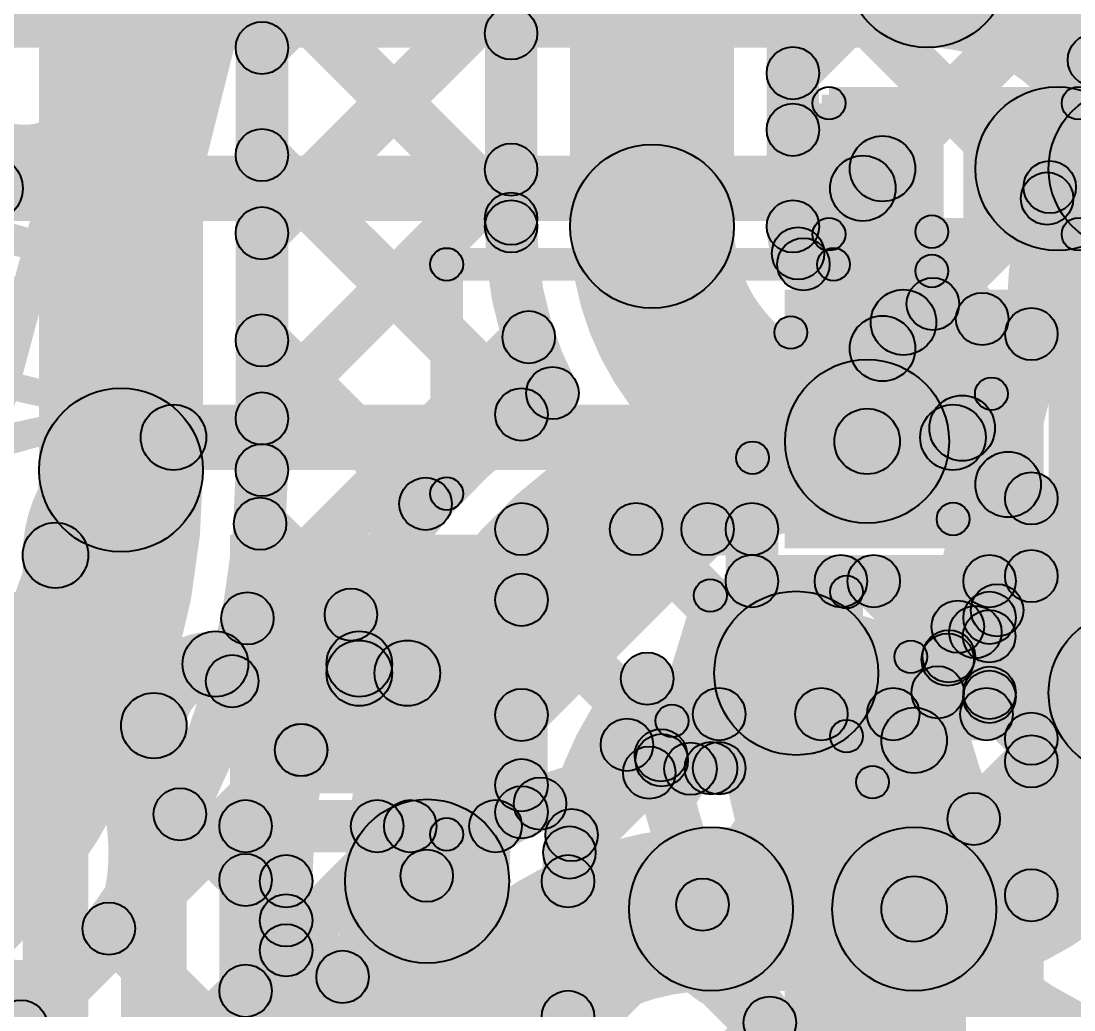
# Model space of a CAD drawing. Header units: millimetres. Extents: x -2.17 to 2.17, y -2.17 to 2.17.
# Drawn here: x 0.7948 to 0.9554, y -0.327 to -0.1761 of the extents above; entities that cross this region are included whole.
import ezdxf

# ---------------------------------------------------------------- set-up
doc = ezdxf.new("R2010")
doc.units = ezdxf.units.MM
doc.header["$MEASUREMENT"] = 0
for name, color, linetype in [('BottomLayer', 5, 'Continuous'), ('BottomOverlay', 54, 'Continuous'), ('BottomPaste', 16, 'Continuous'), ('BottomSolder', 6, 'Continuous'), ('Mechanical2', 216, 'Continuous'), ('TopLayer', 1, 'Continuous'), ('TopOverlay', 2, 'Continuous'), ('TopPaste', 8, 'Continuous'), ('TopSolder', 216, 'Continuous')]:
    doc.layers.add(name, color=color, linetype=linetype)

# ---------------------------------------------------------------- blocks, each defined once
blk = doc.blocks.new('R___0201_B_72')
at = {"layer": 'BottomLayer'}
for points in [[(-0.01614, 0.00728), (-0.00551, 0.00728), (-0.00551, -0.00728), (-0.01614, -0.00728)], [(0.00551, 0.00728), (0.01614, 0.00728), (0.01614, -0.00728), (0.00551, -0.00728)]]:
    blk.add_hatch(color=5, dxfattribs=at).paths.add_polyline_path(points)
at = {"layer": 'BottomOverlay'}
h = blk.add_hatch(color=54, dxfattribs=at)
edge = h.paths.add_edge_path()
edge.add_arc((-0.019, 0.01), 0.0025, 0, 360)
h = blk.add_hatch(color=54, dxfattribs=at)
edge = h.paths.add_edge_path()
edge.add_arc((-0.019, 0.01), 0.0025, 0, 360)
for points in [[(-0.019, 0.0075), (-0.019, 0.0125), (0.019, 0.0125), (0.019, 0.0075)], [(-0.0165, -0.01), (-0.0215, -0.01), (-0.0215, 0.01), (-0.0165, 0.01)], [(0.0215, -0.01), (0.0165, -0.01), (0.0165, 0.01), (0.0215, 0.01)], [(-0.019, -0.0125), (-0.019, -0.0075), (0.019, -0.0075), (0.019, -0.0125)]]:
    blk.add_hatch(color=54, dxfattribs=at).paths.add_polyline_path(points)
h = blk.add_hatch(color=54, dxfattribs=at)
edge = h.paths.add_edge_path()
edge.add_arc((0.019, 0.01), 0.0025, 0, 360)
h = blk.add_hatch(color=54, dxfattribs=at)
edge = h.paths.add_edge_path()
edge.add_arc((0.019, 0.01), 0.0025, 0, 360)
h = blk.add_hatch(color=54, dxfattribs=at)
edge = h.paths.add_edge_path()
edge.add_arc((-0.019, -0.01), 0.0025, 0, 360)
h = blk.add_hatch(color=54, dxfattribs=at)
edge = h.paths.add_edge_path()
edge.add_arc((-0.019, -0.01), 0.0025, 0, 360)
h = blk.add_hatch(color=54, dxfattribs=at)
edge = h.paths.add_edge_path()
edge.add_arc((0.019, -0.01), 0.0025, 0, 360)
h = blk.add_hatch(color=54, dxfattribs=at)
edge = h.paths.add_edge_path()
edge.add_arc((0.019, -0.01), 0.0025, 0, 360)
at = {"layer": 'BottomPaste'}
for points in [[(-0.01614, 0.00728), (-0.00551, 0.00728), (-0.00551, -0.00728), (-0.01614, -0.00728)], [(0.00551, 0.00728), (0.01614, 0.00728), (0.01614, -0.00728), (0.00551, -0.00728)]]:
    blk.add_hatch(color=16, dxfattribs=at).paths.add_polyline_path(points)
at = {"layer": 'BottomSolder'}
for points in [[(-0.02014, 0.01128), (-0.00151, 0.01128), (-0.00151, -0.01128), (-0.02014, -0.01128)], [(0.00151, 0.01128), (0.02014, 0.01128), (0.02014, -0.01128), (0.00151, -0.01128)]]:
    blk.add_hatch(color=6, dxfattribs=at).paths.add_polyline_path(points)
at = {"layer": 'BottomOverlay'}
for centre in [(-0.019, 0.01), (-0.019, 0.01), (0.019, 0.01), (0.019, 0.01), (-0.019, -0.01), (-0.019, -0.01), (0.019, -0.01), (0.019, -0.01)]:
    blk.add_circle(centre, 0.0025, dxfattribs=at)
blk = doc.blocks.new('SOT23_3_B_98')
at = {"layer": 'BottomLayer'}
for points in [[(-0.02166, 0.02657), (-0.05316, 0.02657), (-0.05316, 0.05807), (-0.02166, 0.05807)], [(0.05314, 0.02657), (0.02165, 0.02657), (0.02165, 0.05807), (0.05314, 0.05807)], [(0.01574, -0.05807), (-0.01575, -0.05807), (-0.01575, -0.02657), (0.01574, -0.02657)]]:
    blk.add_hatch(color=5, dxfattribs=at).paths.add_polyline_path(points)
at = {"layer": 'BottomOverlay'}
h = blk.add_hatch(color=54, dxfattribs=at)
edge = h.paths.add_edge_path()
edge.add_arc((-0.066, 0.045), 0.0025, 0, 360)
h = blk.add_hatch(color=54, dxfattribs=at)
edge = h.paths.add_edge_path()
edge.add_arc((-0.06, 0.045), 0.0025, 0, 360)
h = blk.add_hatch(color=54, dxfattribs=at)
edge = h.paths.add_edge_path()
edge.add_arc((-0.01101, 0.032), 0.0025, 0, 360)
for points in [[(0.01099, 0.0345), (0.01099, 0.0295), (-0.01101, 0.0295), (-0.01101, 0.0345)], [(-0.05851, -0.029), (-0.06351, -0.029), (-0.06351, 0.03), (-0.05851, 0.03)], [(0.06349, -0.029), (0.05849, -0.029), (0.05849, 0.03), (0.06349, 0.03)], [(-0.02601, -0.0265), (-0.02601, -0.0315), (-0.06101, -0.0315), (-0.06101, -0.0265)], [(0.06099, -0.0265), (0.06099, -0.0315), (0.02599, -0.0315), (0.02599, -0.0265)]]:
    blk.add_hatch(color=54, dxfattribs=at).paths.add_polyline_path(points)
h = blk.add_hatch(color=54, dxfattribs=at)
edge = h.paths.add_edge_path()
edge.add_arc((0.01099, 0.032), 0.0025, 0, 360)
h = blk.add_hatch(color=54, dxfattribs=at)
edge = h.paths.add_edge_path()
edge.add_arc((-0.06101, 0.03), 0.0025, 0, 360)
h = blk.add_hatch(color=54, dxfattribs=at)
edge = h.paths.add_edge_path()
edge.add_arc((0.06099, 0.03), 0.0025, 0, 360)
h = blk.add_hatch(color=54, dxfattribs=at)
edge = h.paths.add_edge_path()
edge.add_arc((-0.06101, -0.029), 0.0025, 0, 360)
h = blk.add_hatch(color=54, dxfattribs=at)
edge = h.paths.add_edge_path()
edge.add_arc((-0.06101, -0.029), 0.0025, 0, 360)
h = blk.add_hatch(color=54, dxfattribs=at)
edge = h.paths.add_edge_path()
edge.add_arc((-0.02601, -0.029), 0.0025, 0, 360)
h = blk.add_hatch(color=54, dxfattribs=at)
edge = h.paths.add_edge_path()
edge.add_arc((0.02599, -0.029), 0.0025, 0, 360)
h = blk.add_hatch(color=54, dxfattribs=at)
edge = h.paths.add_edge_path()
edge.add_arc((0.06099, -0.029), 0.0025, 0, 360)
h = blk.add_hatch(color=54, dxfattribs=at)
edge = h.paths.add_edge_path()
edge.add_arc((0.06099, -0.029), 0.0025, 0, 360)
at = {"layer": 'BottomPaste'}
for points in [[(-0.02166, 0.02657), (-0.05316, 0.02657), (-0.05316, 0.05807), (-0.02166, 0.05807)], [(0.05314, 0.02657), (0.02165, 0.02657), (0.02165, 0.05807), (0.05314, 0.05807)], [(0.01574, -0.05807), (-0.01575, -0.05807), (-0.01575, -0.02657), (0.01574, -0.02657)]]:
    blk.add_hatch(color=16, dxfattribs=at).paths.add_polyline_path(points)
at = {"layer": 'BottomSolder'}
for points in [[(-0.01766, 0.02257), (-0.05716, 0.02257), (-0.05716, 0.06207), (-0.01766, 0.06207)], [(0.05714, 0.02257), (0.01765, 0.02257), (0.01765, 0.06207), (0.05714, 0.06207)], [(0.01974, -0.06207), (-0.01975, -0.06207), (-0.01975, -0.02257), (0.01974, -0.02257)]]:
    blk.add_hatch(color=6, dxfattribs=at).paths.add_polyline_path(points)
at = {"layer": 'BottomOverlay', "const_width": 0.005}
blk.add_lwpolyline([(-0.06, 0.045, 1), (-0.066, 0.045, 1)], format="xyb", close=True, dxfattribs=at)
at = {"layer": 'BottomOverlay'}
for centre in [(-0.066, 0.045), (-0.06, 0.045), (-0.01101, 0.032), (0.01099, 0.032), (-0.06101, 0.03), (0.06099, 0.03), (-0.06101, -0.029), (-0.06101, -0.029), (-0.02601, -0.029), (0.02599, -0.029), (0.06099, -0.029), (0.06099, -0.029)]:
    blk.add_circle(centre, 0.0025, dxfattribs=at)
blk = doc.blocks.new('WS2812B_M____253')
at = {"layer": 'TopOverlay'}
blk.add_hatch(color=2, dxfattribs=at).paths.add_polyline_path([(-0.07, -0.0725), (-0.07, -0.0675), (0.07, -0.0675), (0.07, -0.0725)])
blk = doc.blocks.new('C__0402_401')
at = {"layer": 'TopLayer'}
for points in [[(-0.0275, -0.0125), (-0.0275, 0.0125), (-0.0095, 0.0125), (-0.0095, -0.0125)], [(0.0095, -0.0125), (0.0095, 0.0125), (0.0275, 0.0125), (0.0275, -0.0125)]]:
    blk.add_hatch(color=1, dxfattribs=at).paths.add_polyline_path(points)
at = {"layer": 'TopOverlay'}
h = blk.add_hatch(color=2, dxfattribs=at)
edge = h.paths.add_edge_path()
edge.add_arc((-0.031, 0.016), 0.0025, 0, 360)
h = blk.add_hatch(color=2, dxfattribs=at)
edge = h.paths.add_edge_path()
edge.add_arc((-0.031, 0.016), 0.0025, 0, 360)
for points in [[(-0.011, 0.0185), (-0.011, 0.0135), (-0.031, 0.0135), (-0.031, 0.0185)], [(0.031, 0.0185), (0.031, 0.0135), (0.011, 0.0135), (0.011, 0.0185)], [(-0.0285, -0.016), (-0.0335, -0.016), (-0.0335, 0.016), (-0.0285, 0.016)], [(0.0335, -0.016), (0.0285, -0.016), (0.0285, 0.016), (0.0335, 0.016)], [(-0.011, -0.0135), (-0.011, -0.0185), (-0.031, -0.0185), (-0.031, -0.0135)], [(0.031, -0.0135), (0.031, -0.0185), (0.011, -0.0185), (0.011, -0.0135)]]:
    blk.add_hatch(color=2, dxfattribs=at).paths.add_polyline_path(points)
h = blk.add_hatch(color=2, dxfattribs=at)
edge = h.paths.add_edge_path()
edge.add_arc((-0.011, 0.016), 0.0025, 0, 360)
h = blk.add_hatch(color=2, dxfattribs=at)
edge = h.paths.add_edge_path()
edge.add_arc((0.011, 0.016), 0.0025, 0, 360)
h = blk.add_hatch(color=2, dxfattribs=at)
edge = h.paths.add_edge_path()
edge.add_arc((0.031, 0.016), 0.0025, 0, 360)
h = blk.add_hatch(color=2, dxfattribs=at)
edge = h.paths.add_edge_path()
edge.add_arc((0.031, 0.016), 0.0025, 0, 360)
h = blk.add_hatch(color=2, dxfattribs=at)
edge = h.paths.add_edge_path()
edge.add_arc((-0.031, -0.016), 0.0025, 0, 360)
h = blk.add_hatch(color=2, dxfattribs=at)
edge = h.paths.add_edge_path()
edge.add_arc((-0.031, -0.016), 0.0025, 0, 360)
h = blk.add_hatch(color=2, dxfattribs=at)
edge = h.paths.add_edge_path()
edge.add_arc((-0.011, -0.016), 0.0025, 0, 360)
h = blk.add_hatch(color=2, dxfattribs=at)
edge = h.paths.add_edge_path()
edge.add_arc((0.011, -0.016), 0.0025, 0, 360)
h = blk.add_hatch(color=2, dxfattribs=at)
edge = h.paths.add_edge_path()
edge.add_arc((0.031, -0.016), 0.0025, 0, 360)
h = blk.add_hatch(color=2, dxfattribs=at)
edge = h.paths.add_edge_path()
edge.add_arc((0.031, -0.016), 0.0025, 0, 360)
at = {"layer": 'TopPaste'}
for points in [[(-0.0275, -0.0125), (-0.0275, 0.0125), (-0.0095, 0.0125), (-0.0095, -0.0125)], [(0.0095, -0.0125), (0.0095, 0.0125), (0.0275, 0.0125), (0.0275, -0.0125)]]:
    blk.add_hatch(color=8, dxfattribs=at).paths.add_polyline_path(points)
at = {"layer": 'TopSolder'}
for points in [[(-0.02986, -0.01486), (-0.02986, 0.01486), (-0.00714, 0.01486), (-0.00714, -0.01486)], [(0.00714, -0.01486), (0.00714, 0.01486), (0.02986, 0.01486), (0.02986, -0.01486)]]:
    blk.add_hatch(color=216, dxfattribs=at).paths.add_polyline_path(points)
at = {"layer": 'TopOverlay'}
for centre in [(-0.031, 0.016), (-0.031, 0.016), (-0.011, 0.016), (0.011, 0.016), (0.031, 0.016), (0.031, 0.016), (-0.031, -0.016), (-0.031, -0.016), (-0.011, -0.016), (0.011, -0.016), (0.031, -0.016), (0.031, -0.016)]:
    blk.add_circle(centre, 0.0025, dxfattribs=at)

msp = doc.modelspace()

# ---------------------------------------------------------------- hatches: boundary and pattern name
at = {"layer": 'BottomLayer'}
for points in [[(0.77543, -0.18011), (0.77543, -0.15511), (0.933, -0.15511), (0.933, -0.18011)], [(0.95283, -0.21111), (0.95283, -0.18611), (0.964, -0.18611), (0.964, -0.21111)], [(0.79, -0.20661), (0.79, -0.19661), (0.92317, -0.19661), (0.92317, -0.20661)], [(0.93117, -0.22605), (0.92117, -0.22605), (0.92117, -0.19861), (0.93117, -0.19861)], [(0.9765, -0.27861), (0.9515, -0.27861), (0.9515, -0.19861), (0.9765, -0.19861)], [(0.818, -0.24461), (0.818, -0.23461), (0.93691, -0.23461), (0.93691, -0.24461)], [(0.8711, -0.25761), (0.8711, -0.24961), (0.90625, -0.24961), (0.90625, -0.25761)], [(0.87393, -0.28482), (0.86827, -0.27916), (0.89665, -0.25078), (0.90231, -0.25644)], [(0.88576, -0.25644), (0.89141, -0.25078), (0.91967, -0.27903), (0.91401, -0.28469)], [(0.8751, -0.29683), (0.8671, -0.29683), (0.8671, -0.25361), (0.8751, -0.25361)], [(0.91025, -0.26156), (0.90225, -0.26156), (0.90225, -0.25361), (0.91025, -0.25361)], [(0.805, -0.45561), (0.795, -0.45561), (0.795, -0.25761), (0.805, -0.25761)], [(0.90625, -0.26556), (0.90625, -0.25756), (0.9425, -0.25756), (0.9425, -0.26556)], [(0.89341, -0.29362), (0.88775, -0.28796), (0.91699, -0.25873), (0.92265, -0.26438)], [(0.92199, -0.26438), (0.92764, -0.25873), (0.94531, -0.2764), (0.93966, -0.28205)], [(0.86827, -0.26724), (0.87393, -0.26158), (0.89971, -0.28736), (0.89405, -0.29301)], [(0.9465, -0.27861), (0.9385, -0.27861), (0.9385, -0.26156), (0.9465, -0.26156)], [(0.93062, -0.28469), (0.92497, -0.27903), (0.93967, -0.26433), (0.94533, -0.26999)], [(0.8244, -0.27921), (0.8244, -0.26921), (0.84635, -0.26921), (0.84635, -0.27921)], [(0.84635, -0.2806), (0.84635, -0.2706), (0.85368, -0.2706), (0.85368, -0.2806)], [(0.90125, -0.28586), (0.90125, -0.27786), (0.94203, -0.27786), (0.94203, -0.28586)], [(0.90525, -0.29011), (0.89725, -0.29011), (0.89725, -0.28186), (0.90525, -0.28186)], [(0.82, -0.38661), (0.81, -0.38661), (0.81, -0.28361), (0.82, -0.28361)], [(0.936, -0.31161), (0.926, -0.31161), (0.926, -0.28586), (0.936, -0.28586)], [(0.86827, -0.29552), (0.87393, -0.28987), (0.87676, -0.29269), (0.8711, -0.29835)], [(0.829, -0.30296), (0.829, -0.29496), (0.86713, -0.29496), (0.86713, -0.30296)], [(0.83183, -0.32692), (0.82617, -0.32126), (0.8513, -0.29613), (0.85696, -0.30179)], [(0.84625, -0.30179), (0.85191, -0.29613), (0.85947, -0.30369), (0.85381, -0.30935)], [(0.833, -0.38561), (0.825, -0.38561), (0.825, -0.29896), (0.833, -0.29896)], [(0.9, -0.32411), (0.9, -0.29911), (0.931, -0.29911), (0.931, -0.32411)], [(0.82617, -0.30999), (0.83183, -0.30433), (0.84663, -0.31914), (0.84097, -0.32479)]]:
    msp.add_hatch(color=5, dxfattribs=at).paths.add_polyline_path(points)
h = msp.add_hatch(color=5, dxfattribs=at)
edge = h.paths.add_edge_path()
edge.add_arc((0.933, -0.16761), 0.0125, 0, 360)
h = msp.add_hatch(color=5, dxfattribs=at)
edge = h.paths.add_edge_path()
edge.add_arc((0.933, -0.16761), 0.0125, 0, 360)
h = msp.add_hatch(color=5, dxfattribs=at)
edge = h.paths.add_edge_path()
edge.add_arc((0.95283, -0.19861), 0.0125, 0, 360)
h = msp.add_hatch(color=5, dxfattribs=at)
edge = h.paths.add_edge_path()
edge.add_arc((0.964, -0.19861), 0.0125, 0, 360)
h = msp.add_hatch(color=5, dxfattribs=at)
edge = h.paths.add_edge_path()
edge.add_arc((0.964, -0.19861), 0.0125, 0, 360)
h = msp.add_hatch(color=5, dxfattribs=at)
edge = h.paths.add_edge_path()
edge.add_arc((0.964, -0.19861), 0.0125, 0, 360)
h = msp.add_hatch(color=5, dxfattribs=at)
edge = h.paths.add_edge_path()
edge.add_arc((0.92617, -0.19861), 0.005, 0, 360)
h = msp.add_hatch(color=5, dxfattribs=at)
edge = h.paths.add_edge_path()
edge.add_arc((0.92617, -0.19861), 0.005, 0, 360)
h = msp.add_hatch(color=5, dxfattribs=at)
edge = h.paths.add_edge_path()
edge.add_arc((0.79, -0.20161), 0.005, 0, 360)
h = msp.add_hatch(color=5, dxfattribs=at)
edge = h.paths.add_edge_path()
edge.add_arc((0.79, -0.20161), 0.005, 0, 360)
h = msp.add_hatch(color=5, dxfattribs=at)
edge = h.paths.add_edge_path()
edge.add_arc((0.92317, -0.20161), 0.005, 0, 360)
h = msp.add_hatch(color=5, dxfattribs=at)
edge = h.paths.add_edge_path()
edge.add_arc((0.92317, -0.20161), 0.005, 0, 360)
h = msp.add_hatch(color=5, dxfattribs=at)
edge = h.paths.add_edge_path()
edge.add_arc((0.92617, -0.22605), 0.005, 0, 360)
h = msp.add_hatch(color=5, dxfattribs=at)
edge = h.paths.add_edge_path()
edge.add_arc((0.92617, -0.22605), 0.005, 0, 360)
h = msp.add_hatch(color=5, dxfattribs=at)
edge = h.paths.add_edge_path()
edge.add_arc((0.93832, -0.2382), 0.005, 0, 360)
h = msp.add_hatch(color=5, dxfattribs=at)
edge = h.paths.add_edge_path()
edge.add_arc((0.93832, -0.2382), 0.005, 0, 360)
h = msp.add_hatch(color=5, dxfattribs=at)
edge = h.paths.add_edge_path()
edge.add_arc((0.818, -0.23961), 0.005, 0, 360)
h = msp.add_hatch(color=5, dxfattribs=at)
edge = h.paths.add_edge_path()
edge.add_arc((0.818, -0.23961), 0.005, 0, 360)
h = msp.add_hatch(color=5, dxfattribs=at)
edge = h.paths.add_edge_path()
edge.add_arc((0.93691, -0.23961), 0.005, 0, 360)
h = msp.add_hatch(color=5, dxfattribs=at)
edge = h.paths.add_edge_path()
edge.add_arc((0.93691, -0.23961), 0.005, 0, 360)
h = msp.add_hatch(color=5, dxfattribs=at)
edge = h.paths.add_edge_path()
edge.add_arc((0.8711, -0.25361), 0.004, 0, 360)
h = msp.add_hatch(color=5, dxfattribs=at)
edge = h.paths.add_edge_path()
edge.add_arc((0.8711, -0.25361), 0.004, 0, 360)
h = msp.add_hatch(color=5, dxfattribs=at)
edge = h.paths.add_edge_path()
edge.add_arc((0.88859, -0.25361), 0.004, 0, 360)
h = msp.add_hatch(color=5, dxfattribs=at)
edge = h.paths.add_edge_path()
edge.add_arc((0.89948, -0.25361), 0.004, 0, 360)
h = msp.add_hatch(color=5, dxfattribs=at)
edge = h.paths.add_edge_path()
edge.add_arc((0.90625, -0.25361), 0.004, 0, 360)
h = msp.add_hatch(color=5, dxfattribs=at)
edge = h.paths.add_edge_path()
edge.add_arc((0.90625, -0.25361), 0.004, 0, 360)
h = msp.add_hatch(color=5, dxfattribs=at)
edge = h.paths.add_edge_path()
edge.add_arc((0.8, -0.25761), 0.005, 0, 360)
h = msp.add_hatch(color=5, dxfattribs=at)
edge = h.paths.add_edge_path()
edge.add_arc((0.8, -0.25761), 0.005, 0, 360)
h = msp.add_hatch(color=5, dxfattribs=at)
edge = h.paths.add_edge_path()
edge.add_arc((0.90625, -0.26156), 0.004, 0, 360)
h = msp.add_hatch(color=5, dxfattribs=at)
edge = h.paths.add_edge_path()
edge.add_arc((0.90625, -0.26156), 0.004, 0, 360)
h = msp.add_hatch(color=5, dxfattribs=at)
edge = h.paths.add_edge_path()
edge.add_arc((0.91982, -0.26156), 0.004, 0, 360)
h = msp.add_hatch(color=5, dxfattribs=at)
edge = h.paths.add_edge_path()
edge.add_arc((0.92482, -0.26156), 0.004, 0, 360)
h = msp.add_hatch(color=5, dxfattribs=at)
edge = h.paths.add_edge_path()
edge.add_arc((0.9425, -0.26156), 0.004, 0, 360)
h = msp.add_hatch(color=5, dxfattribs=at)
edge = h.paths.add_edge_path()
edge.add_arc((0.9425, -0.26156), 0.004, 0, 360)
h = msp.add_hatch(color=5, dxfattribs=at)
edge = h.paths.add_edge_path()
edge.add_arc((0.8711, -0.26441), 0.004, 0, 360)
h = msp.add_hatch(color=5, dxfattribs=at)
edge = h.paths.add_edge_path()
edge.add_arc((0.9425, -0.26716), 0.004, 0, 360)
h = msp.add_hatch(color=5, dxfattribs=at)
edge = h.paths.add_edge_path()
edge.add_arc((0.964, -0.27861), 0.0125, 0, 360)
h = msp.add_hatch(color=5, dxfattribs=at)
edge = h.paths.add_edge_path()
edge.add_arc((0.964, -0.27861), 0.0125, 0, 360)
h = msp.add_hatch(color=5, dxfattribs=at)
edge = h.paths.add_edge_path()
edge.add_arc((0.8244, -0.27421), 0.005, 0, 360)
h = msp.add_hatch(color=5, dxfattribs=at)
edge = h.paths.add_edge_path()
edge.add_arc((0.8244, -0.27421), 0.005, 0, 360)
h = msp.add_hatch(color=5, dxfattribs=at)
edge = h.paths.add_edge_path()
edge.add_arc((0.84635, -0.27421), 0.005, 0, 360)
h = msp.add_hatch(color=5, dxfattribs=at)
edge = h.paths.add_edge_path()
edge.add_arc((0.84635, -0.2756), 0.005, 0, 360)
h = msp.add_hatch(color=5, dxfattribs=at)
edge = h.paths.add_edge_path()
edge.add_arc((0.85368, -0.2756), 0.005, 0, 360)
h = msp.add_hatch(color=5, dxfattribs=at)
edge = h.paths.add_edge_path()
edge.add_arc((0.9425, -0.27861), 0.004, 0, 360)
h = msp.add_hatch(color=5, dxfattribs=at)
edge = h.paths.add_edge_path()
edge.add_arc((0.9425, -0.27861), 0.004, 0, 360)
h = msp.add_hatch(color=5, dxfattribs=at)
edge = h.paths.add_edge_path()
edge.add_arc((0.94248, -0.27922), 0.004, 0, 360)
h = msp.add_hatch(color=5, dxfattribs=at)
edge = h.paths.add_edge_path()
edge.add_arc((0.90125, -0.28186), 0.004, 0, 360)
h = msp.add_hatch(color=5, dxfattribs=at)
edge = h.paths.add_edge_path()
edge.add_arc((0.90125, -0.28186), 0.004, 0, 360)
h = msp.add_hatch(color=5, dxfattribs=at)
edge = h.paths.add_edge_path()
edge.add_arc((0.91684, -0.28186), 0.004, 0, 360)
h = msp.add_hatch(color=5, dxfattribs=at)
edge = h.paths.add_edge_path()
edge.add_arc((0.9278, -0.28186), 0.004, 0, 360)
h = msp.add_hatch(color=5, dxfattribs=at)
edge = h.paths.add_edge_path()
edge.add_arc((0.94203, -0.28186), 0.004, 0, 360)
h = msp.add_hatch(color=5, dxfattribs=at)
edge = h.paths.add_edge_path()
edge.add_arc((0.94203, -0.28186), 0.004, 0, 360)
h = msp.add_hatch(color=5, dxfattribs=at)
edge = h.paths.add_edge_path()
edge.add_arc((0.815, -0.28361), 0.005, 0, 360)
h = msp.add_hatch(color=5, dxfattribs=at)
edge = h.paths.add_edge_path()
edge.add_arc((0.815, -0.28361), 0.005, 0, 360)
h = msp.add_hatch(color=5, dxfattribs=at)
edge = h.paths.add_edge_path()
edge.add_arc((0.8711, -0.28199), 0.004, 0, 360)
h = msp.add_hatch(color=5, dxfattribs=at)
edge = h.paths.add_edge_path()
edge.add_arc((0.931, -0.28586), 0.005, 0, 360)
h = msp.add_hatch(color=5, dxfattribs=at)
edge = h.paths.add_edge_path()
edge.add_arc((0.89058, -0.29079), 0.004, 0, 360)
h = msp.add_hatch(color=5, dxfattribs=at)
edge = h.paths.add_edge_path()
edge.add_arc((0.89688, -0.29019), 0.004, 0, 360)
h = msp.add_hatch(color=5, dxfattribs=at)
edge = h.paths.add_edge_path()
edge.add_arc((0.9, -0.29011), 0.004, 0, 360)
h = msp.add_hatch(color=5, dxfattribs=at)
edge = h.paths.add_edge_path()
edge.add_arc((0.90125, -0.29011), 0.004, 0, 360)
h = msp.add_hatch(color=5, dxfattribs=at)
edge = h.paths.add_edge_path()
edge.add_arc((0.8711, -0.2927), 0.004, 0, 360)
h = msp.add_hatch(color=5, dxfattribs=at)
edge = h.paths.add_edge_path()
edge.add_arc((0.87393, -0.29552), 0.004, 0, 360)
h = msp.add_hatch(color=5, dxfattribs=at)
edge = h.paths.add_edge_path()
edge.add_arc((0.8711, -0.29683), 0.004, 0, 360)
h = msp.add_hatch(color=5, dxfattribs=at)
edge = h.paths.add_edge_path()
edge.add_arc((0.8711, -0.29683), 0.004, 0, 360)
h = msp.add_hatch(color=5, dxfattribs=at)
edge = h.paths.add_edge_path()
edge.add_arc((0.8711, -0.29683), 0.004, 0, 360)
h = msp.add_hatch(color=5, dxfattribs=at)
edge = h.paths.add_edge_path()
edge.add_arc((0.829, -0.29896), 0.004, 0, 360)
h = msp.add_hatch(color=5, dxfattribs=at)
edge = h.paths.add_edge_path()
edge.add_arc((0.829, -0.29896), 0.004, 0, 360)
h = msp.add_hatch(color=5, dxfattribs=at)
edge = h.paths.add_edge_path()
edge.add_arc((0.84908, -0.29896), 0.004, 0, 360)
h = msp.add_hatch(color=5, dxfattribs=at)
edge = h.paths.add_edge_path()
edge.add_arc((0.85413, -0.29896), 0.004, 0, 360)
h = msp.add_hatch(color=5, dxfattribs=at)
edge = h.paths.add_edge_path()
edge.add_arc((0.86713, -0.29896), 0.004, 0, 360)
h = msp.add_hatch(color=5, dxfattribs=at)
edge = h.paths.add_edge_path()
edge.add_arc((0.86713, -0.29896), 0.004, 0, 360)
h = msp.add_hatch(color=5, dxfattribs=at)
edge = h.paths.add_edge_path()
edge.add_arc((0.86713, -0.29896), 0.004, 0, 360)
h = msp.add_hatch(color=5, dxfattribs=at)
edge = h.paths.add_edge_path()
edge.add_arc((0.9, -0.31161), 0.0125, 0, 360)
h = msp.add_hatch(color=5, dxfattribs=at)
edge = h.paths.add_edge_path()
edge.add_arc((0.9, -0.31161), 0.0125, 0, 360)
h = msp.add_hatch(color=5, dxfattribs=at)
edge = h.paths.add_edge_path()
edge.add_arc((0.931, -0.31161), 0.0125, 0, 360)
h = msp.add_hatch(color=5, dxfattribs=at)
edge = h.paths.add_edge_path()
edge.add_arc((0.931, -0.31161), 0.0125, 0, 360)
h = msp.add_hatch(color=5, dxfattribs=at)
edge = h.paths.add_edge_path()
edge.add_arc((0.829, -0.30716), 0.004, 0, 360)
h = msp.add_hatch(color=5, dxfattribs=at)
edge = h.paths.add_edge_path()
edge.add_arc((0.85664, -0.30652), 0.004, 0, 360)
h = msp.add_hatch(color=5, dxfattribs=at)
edge = h.paths.add_edge_path()
edge.add_arc((0.931, -0.31161), 0.005, 0, 360)
h = msp.add_hatch(color=5, dxfattribs=at)
edge = h.paths.add_edge_path()
edge.add_arc((0.8438, -0.32196), 0.004, 0, 360)
h = msp.add_hatch(color=5, dxfattribs=at)
edge = h.paths.add_edge_path()
edge.add_arc((0.829, -0.32409), 0.004, 0, 360)
at = {"layer": 'TopLayer'}
for points in [[(0.8735, -0.20741), (0.8655, -0.20741), (0.8655, -0.12511), (0.8735, -0.12511)], [(0.9035, -0.20741), (0.8785, -0.20741), (0.8785, -0.12511), (0.9035, -0.12511)], [(0.9165, -0.20741), (0.9085, -0.20741), (0.9085, -0.12511), (0.9165, -0.12511)], [(0.90967, -0.13893), (0.91533, -0.13327), (0.96125, -0.1792), (0.95559, -0.18485)], [(0.82815, -0.14226), (0.83381, -0.1366), (0.87233, -0.17513), (0.86667, -0.18078)], [(0.83433, -0.183), (0.82867, -0.17734), (0.86667, -0.13934), (0.87233, -0.145)], [(0.8225, -0.24461), (0.7975, -0.24461), (0.7975, -0.14661), (0.8225, -0.14661)], [(0.8355, -0.24461), (0.8275, -0.24461), (0.8275, -0.14661), (0.8355, -0.14661)], [(0.91533, -0.18685), (0.90967, -0.18119), (0.94233, -0.14853), (0.94799, -0.15419)], [(0.9161, -0.21436), (0.91045, -0.2087), (0.96016, -0.15898), (0.96582, -0.16464)], [(0.90967, -0.16722), (0.91533, -0.16156), (0.9541, -0.20033), (0.94845, -0.20599)], [(0.82867, -0.17107), (0.83433, -0.16541), (0.87233, -0.20341), (0.86667, -0.20907)], [(0.83433, -0.21128), (0.82867, -0.20562), (0.86667, -0.16762), (0.87233, -0.17328)], [(0.90967, -0.1955), (0.91533, -0.18984), (0.9442, -0.21871), (0.93854, -0.22437)], [(0.82867, -0.19935), (0.83433, -0.1937), (0.87392, -0.23329), (0.86826, -0.23894)], [(0.83433, -0.23956), (0.82867, -0.23391), (0.86667, -0.19591), (0.87233, -0.20156)], [(0.93668, -0.22207), (0.93102, -0.21641), (0.94885, -0.19858), (0.95451, -0.20424)], [(0.91293, -0.21703), (0.91527, -0.20938), (0.95005, -0.22001), (0.94771, -0.22766)], [(0.83211, -0.27007), (0.82645, -0.26441), (0.86937, -0.22149), (0.87503, -0.22715)], [(0.9286, -0.24169), (0.91904, -0.23877), (0.92459, -0.2206), (0.93415, -0.22352)], [(0.82867, -0.22764), (0.83433, -0.22198), (0.85928, -0.24693), (0.85362, -0.25259)], [(0.92236, -0.24501), (0.92528, -0.23545), (0.9468, -0.24202), (0.94387, -0.25159)], [(0.94626, -0.27114), (0.93861, -0.2688), (0.94504, -0.24776), (0.95269, -0.2501)], [(0.95287, -0.3095), (0.94487, -0.3095), (0.94487, -0.24893), (0.95287, -0.24893)], [(0.82838, -0.25563), (0.83404, -0.24998), (0.84791, -0.26384), (0.84225, -0.2695)], [(0.94647, -0.26884), (0.94082, -0.26318), (0.94604, -0.25796), (0.9517, -0.26362)], [(0.94316, -0.27216), (0.9375, -0.2665), (0.94082, -0.26318), (0.94647, -0.26884)], [(0.93648, -0.27233), (0.93882, -0.26468), (0.9436, -0.26614), (0.94127, -0.2738)], [(0.93894, -0.27637), (0.93329, -0.27072), (0.9375, -0.2665), (0.94316, -0.27216)], [(0.93842, -0.2797), (0.93077, -0.27736), (0.93383, -0.26734), (0.94148, -0.26968)], [(0.93345, -0.27584), (0.9391, -0.27019), (0.9517, -0.28278), (0.94604, -0.28844)], [(0.82413, -0.27966), (0.82978, -0.274), (0.8403, -0.28452), (0.83464, -0.29018)], [(0.891, -0.28771), (0.88335, -0.28537), (0.88644, -0.27526), (0.89409, -0.2776)], [(0.88601, -0.29036), (0.88835, -0.28271), (0.89354, -0.2843), (0.8912, -0.29195)], [(0.73933, -0.39113), (0.73367, -0.38548), (0.83465, -0.2845), (0.84031, -0.29015)], [(0.88122, -0.30581), (0.87557, -0.30015), (0.88965, -0.28606), (0.89531, -0.29172)], [(0.94291, -0.30069), (0.93725, -0.29503), (0.94604, -0.28624), (0.9517, -0.2919)], [(0.81615, -0.29997), (0.82181, -0.29432), (0.83801, -0.31052), (0.83236, -0.31617)], [(0.8759, -0.30315), (0.88156, -0.2975), (0.93157, -0.3475), (0.92591, -0.35316)], [(0.83919, -0.34035), (0.83119, -0.34035), (0.83119, -0.30736), (0.83919, -0.30736)], [(0.86919, -0.41328), (0.84419, -0.41328), (0.84419, -0.30736), (0.86919, -0.30736)], [(0.88219, -0.34242), (0.87419, -0.34242), (0.87419, -0.30736), (0.88219, -0.30736)], [(0.88101, -0.3343), (0.87536, -0.32864), (0.89588, -0.30812), (0.90154, -0.31377)], [(0.80531, -0.31742), (0.81097, -0.31176), (0.83748, -0.33827), (0.83183, -0.34393)], [(0.73933, -0.41942), (0.73367, -0.41376), (0.83236, -0.31508), (0.83801, -0.32073)], [(0.87536, -0.33089), (0.88101, -0.32523), (0.91803, -0.36225), (0.91237, -0.36791)], [(0.79195, -0.33234), (0.79761, -0.32668), (0.83629, -0.36537), (0.83064, -0.37102)], [(0.88463, -0.35897), (0.87898, -0.35331), (0.90615, -0.32613), (0.91181, -0.33179)]]:
    msp.add_hatch(color=1, dxfattribs=at).paths.add_polyline_path(points)
h = msp.add_hatch(color=1, dxfattribs=at)
edge = h.paths.add_edge_path()
edge.add_arc((0.8695, -0.17796), 0.004, 0, 360)
h = msp.add_hatch(color=1, dxfattribs=at)
edge = h.paths.add_edge_path()
edge.add_arc((0.8315, -0.18017), 0.004, 0, 360)
h = msp.add_hatch(color=1, dxfattribs=at)
edge = h.paths.add_edge_path()
edge.add_arc((0.95842, -0.18202), 0.004, 0, 360)
h = msp.add_hatch(color=1, dxfattribs=at)
edge = h.paths.add_edge_path()
edge.add_arc((0.9125, -0.18402), 0.004, 0, 360)
h = msp.add_hatch(color=1, dxfattribs=at)
edge = h.paths.add_edge_path()
edge.add_arc((0.9125, -0.19267), 0.004, 0, 360)
h = msp.add_hatch(color=1, dxfattribs=at)
edge = h.paths.add_edge_path()
edge.add_arc((0.8315, -0.19652), 0.004, 0, 360)
h = msp.add_hatch(color=1, dxfattribs=at)
edge = h.paths.add_edge_path()
edge.add_arc((0.8695, -0.19874), 0.004, 0, 360)
h = msp.add_hatch(color=1, dxfattribs=at)
edge = h.paths.add_edge_path()
edge.add_arc((0.891, -0.20741), 0.0125, 0, 360)
h = msp.add_hatch(color=1, dxfattribs=at)
edge = h.paths.add_edge_path()
edge.add_arc((0.891, -0.20741), 0.0125, 0, 360)
h = msp.add_hatch(color=1, dxfattribs=at)
edge = h.paths.add_edge_path()
edge.add_arc((0.95168, -0.20141), 0.004, 0, 360)
h = msp.add_hatch(color=1, dxfattribs=at)
edge = h.paths.add_edge_path()
edge.add_arc((0.95127, -0.20316), 0.004, 0, 360)
h = msp.add_hatch(color=1, dxfattribs=at)
edge = h.paths.add_edge_path()
edge.add_arc((0.8695, -0.20624), 0.004, 0, 360)
h = msp.add_hatch(color=1, dxfattribs=at)
edge = h.paths.add_edge_path()
edge.add_arc((0.8695, -0.20741), 0.004, 0, 360)
h = msp.add_hatch(color=1, dxfattribs=at)
edge = h.paths.add_edge_path()
edge.add_arc((0.8695, -0.20741), 0.004, 0, 360)
h = msp.add_hatch(color=1, dxfattribs=at)
edge = h.paths.add_edge_path()
edge.add_arc((0.9125, -0.20741), 0.004, 0, 360)
h = msp.add_hatch(color=1, dxfattribs=at)
edge = h.paths.add_edge_path()
edge.add_arc((0.9125, -0.20741), 0.004, 0, 360)
h = msp.add_hatch(color=1, dxfattribs=at)
edge = h.paths.add_edge_path()
edge.add_arc((0.8315, -0.20845), 0.004, 0, 360)
h = msp.add_hatch(color=1, dxfattribs=at)
edge = h.paths.add_edge_path()
edge.add_arc((0.91328, -0.21153), 0.004, 0, 360)
h = msp.add_hatch(color=1, dxfattribs=at)
edge = h.paths.add_edge_path()
edge.add_arc((0.9141, -0.2132), 0.004, 0, 360)
h = msp.add_hatch(color=1, dxfattribs=at)
edge = h.paths.add_edge_path()
edge.add_arc((0.9141, -0.2132), 0.004, 0, 360)
h = msp.add_hatch(color=1, dxfattribs=at)
edge = h.paths.add_edge_path()
edge.add_arc((0.93385, -0.21924), 0.004, 0, 360)
h = msp.add_hatch(color=1, dxfattribs=at)
edge = h.paths.add_edge_path()
edge.add_arc((0.92937, -0.22206), 0.005, 0, 360)
h = msp.add_hatch(color=1, dxfattribs=at)
edge = h.paths.add_edge_path()
edge.add_arc((0.94137, -0.22154), 0.004, 0, 360)
h = msp.add_hatch(color=1, dxfattribs=at)
edge = h.paths.add_edge_path()
edge.add_arc((0.94888, -0.22384), 0.004, 0, 360)
h = msp.add_hatch(color=1, dxfattribs=at)
edge = h.paths.add_edge_path()
edge.add_arc((0.94888, -0.22384), 0.004, 0, 360)
h = msp.add_hatch(color=1, dxfattribs=at)
edge = h.paths.add_edge_path()
edge.add_arc((0.8315, -0.22481), 0.004, 0, 360)
h = msp.add_hatch(color=1, dxfattribs=at)
edge = h.paths.add_edge_path()
edge.add_arc((0.8722, -0.22432), 0.004, 0, 360)
h = msp.add_hatch(color=1, dxfattribs=at)
edge = h.paths.add_edge_path()
edge.add_arc((0.92382, -0.24023), 0.0125, 0, 360)
h = msp.add_hatch(color=1, dxfattribs=at)
edge = h.paths.add_edge_path()
edge.add_arc((0.92382, -0.24023), 0.0125, 0, 360)
h = msp.add_hatch(color=1, dxfattribs=at)
edge = h.paths.add_edge_path()
edge.add_arc((0.87582, -0.23285), 0.004, 0, 360)
h = msp.add_hatch(color=1, dxfattribs=at)
edge = h.paths.add_edge_path()
edge.add_arc((0.87582, -0.23285), 0.004, 0, 360)
h = msp.add_hatch(color=1, dxfattribs=at)
edge = h.paths.add_edge_path()
edge.add_arc((0.81, -0.24461), 0.0125, 0, 360)
h = msp.add_hatch(color=1, dxfattribs=at)
edge = h.paths.add_edge_path()
edge.add_arc((0.81, -0.24461), 0.0125, 0, 360)
h = msp.add_hatch(color=1, dxfattribs=at)
edge = h.paths.add_edge_path()
edge.add_arc((0.8315, -0.23674), 0.004, 0, 360)
h = msp.add_hatch(color=1, dxfattribs=at)
edge = h.paths.add_edge_path()
edge.add_arc((0.87109, -0.23612), 0.004, 0, 360)
h = msp.add_hatch(color=1, dxfattribs=at)
edge = h.paths.add_edge_path()
edge.add_arc((0.92382, -0.24023), 0.005, 0, 360)
h = msp.add_hatch(color=1, dxfattribs=at)
edge = h.paths.add_edge_path()
edge.add_arc((0.92382, -0.24023), 0.005, 0, 360)
h = msp.add_hatch(color=1, dxfattribs=at)
edge = h.paths.add_edge_path()
edge.add_arc((0.8315, -0.24461), 0.004, 0, 360)
h = msp.add_hatch(color=1, dxfattribs=at)
edge = h.paths.add_edge_path()
edge.add_arc((0.8315, -0.24461), 0.004, 0, 360)
h = msp.add_hatch(color=1, dxfattribs=at)
edge = h.paths.add_edge_path()
edge.add_arc((0.94533, -0.24681), 0.005, 0, 360)
h = msp.add_hatch(color=1, dxfattribs=at)
edge = h.paths.add_edge_path()
edge.add_arc((0.94887, -0.24893), 0.004, 0, 360)
h = msp.add_hatch(color=1, dxfattribs=at)
edge = h.paths.add_edge_path()
edge.add_arc((0.94887, -0.24893), 0.004, 0, 360)
h = msp.add_hatch(color=1, dxfattribs=at)
edge = h.paths.add_edge_path()
edge.add_arc((0.85645, -0.24976), 0.004, 0, 360)
h = msp.add_hatch(color=1, dxfattribs=at)
edge = h.paths.add_edge_path()
edge.add_arc((0.83121, -0.2528), 0.004, 0, 360)
h = msp.add_hatch(color=1, dxfattribs=at)
edge = h.paths.add_edge_path()
edge.add_arc((0.94887, -0.26079), 0.004, 0, 360)
h = msp.add_hatch(color=1, dxfattribs=at)
edge = h.paths.add_edge_path()
edge.add_arc((0.82928, -0.26724), 0.004, 0, 360)
h = msp.add_hatch(color=1, dxfattribs=at)
edge = h.paths.add_edge_path()
edge.add_arc((0.84508, -0.26667), 0.004, 0, 360)
h = msp.add_hatch(color=1, dxfattribs=at)
edge = h.paths.add_edge_path()
edge.add_arc((0.913, -0.27561), 0.0125, 0, 360)
h = msp.add_hatch(color=1, dxfattribs=at)
edge = h.paths.add_edge_path()
edge.add_arc((0.94365, -0.26601), 0.004, 0, 360)
h = msp.add_hatch(color=1, dxfattribs=at)
edge = h.paths.add_edge_path()
edge.add_arc((0.94365, -0.26601), 0.004, 0, 360)
h = msp.add_hatch(color=1, dxfattribs=at)
edge = h.paths.add_edge_path()
edge.add_arc((0.93765, -0.26851), 0.004, 0, 360)
h = msp.add_hatch(color=1, dxfattribs=at)
edge = h.paths.add_edge_path()
edge.add_arc((0.93765, -0.26851), 0.004, 0, 360)
h = msp.add_hatch(color=1, dxfattribs=at)
edge = h.paths.add_edge_path()
edge.add_arc((0.94033, -0.26933), 0.004, 0, 360)
h = msp.add_hatch(color=1, dxfattribs=at)
edge = h.paths.add_edge_path()
edge.add_arc((0.94033, -0.26933), 0.004, 0, 360)
h = msp.add_hatch(color=1, dxfattribs=at)
edge = h.paths.add_edge_path()
edge.add_arc((0.94244, -0.26997), 0.004, 0, 360)
h = msp.add_hatch(color=1, dxfattribs=at)
edge = h.paths.add_edge_path()
edge.add_arc((0.94244, -0.26997), 0.004, 0, 360)
h = msp.add_hatch(color=1, dxfattribs=at)
edge = h.paths.add_edge_path()
edge.add_arc((0.93611, -0.27354), 0.004, 0, 360)
h = msp.add_hatch(color=1, dxfattribs=at)
edge = h.paths.add_edge_path()
edge.add_arc((0.93628, -0.27302), 0.004, 0, 360)
h = msp.add_hatch(color=1, dxfattribs=at)
edge = h.paths.add_edge_path()
edge.add_arc((0.82696, -0.27683), 0.004, 0, 360)
h = msp.add_hatch(color=1, dxfattribs=at)
edge = h.paths.add_edge_path()
edge.add_arc((0.89027, -0.27643), 0.004, 0, 360)
h = msp.add_hatch(color=1, dxfattribs=at)
edge = h.paths.add_edge_path()
edge.add_arc((0.89027, -0.27643), 0.004, 0, 360)
h = msp.add_hatch(color=1, dxfattribs=at)
edge = h.paths.add_edge_path()
edge.add_arc((0.93459, -0.27853), 0.004, 0, 360)
h = msp.add_hatch(color=1, dxfattribs=at)
edge = h.paths.add_edge_path()
edge.add_arc((0.93459, -0.27853), 0.004, 0, 360)
h = msp.add_hatch(color=1, dxfattribs=at)
edge = h.paths.add_edge_path()
edge.add_arc((0.88718, -0.28654), 0.004, 0, 360)
h = msp.add_hatch(color=1, dxfattribs=at)
edge = h.paths.add_edge_path()
edge.add_arc((0.88718, -0.28654), 0.004, 0, 360)
h = msp.add_hatch(color=1, dxfattribs=at)
edge = h.paths.add_edge_path()
edge.add_arc((0.94887, -0.28561), 0.004, 0, 360)
h = msp.add_hatch(color=1, dxfattribs=at)
edge = h.paths.add_edge_path()
edge.add_arc((0.83747, -0.28735), 0.004, 0, 360)
h = msp.add_hatch(color=1, dxfattribs=at)
edge = h.paths.add_edge_path()
edge.add_arc((0.83748, -0.28733), 0.004, 0, 360)
h = msp.add_hatch(color=1, dxfattribs=at)
edge = h.paths.add_edge_path()
edge.add_arc((0.89237, -0.28813), 0.004, 0, 360)
h = msp.add_hatch(color=1, dxfattribs=at)
edge = h.paths.add_edge_path()
edge.add_arc((0.89237, -0.28813), 0.004, 0, 360)
h = msp.add_hatch(color=1, dxfattribs=at)
edge = h.paths.add_edge_path()
edge.add_arc((0.89248, -0.28889), 0.004, 0, 360)
h = msp.add_hatch(color=1, dxfattribs=at)
edge = h.paths.add_edge_path()
edge.add_arc((0.94887, -0.28907), 0.004, 0, 360)
h = msp.add_hatch(color=1, dxfattribs=at)
edge = h.paths.add_edge_path()
edge.add_arc((0.81898, -0.29714), 0.004, 0, 360)
h = msp.add_hatch(color=1, dxfattribs=at)
edge = h.paths.add_edge_path()
edge.add_arc((0.94008, -0.29786), 0.004, 0, 360)
h = msp.add_hatch(color=1, dxfattribs=at)
edge = h.paths.add_edge_path()
edge.add_arc((0.85669, -0.30736), 0.0125, 0, 360)
h = msp.add_hatch(color=1, dxfattribs=at)
edge = h.paths.add_edge_path()
edge.add_arc((0.85669, -0.30736), 0.0125, 0, 360)
h = msp.add_hatch(color=1, dxfattribs=at)
edge = h.paths.add_edge_path()
edge.add_arc((0.87873, -0.30032), 0.004, 0, 360)
h = msp.add_hatch(color=1, dxfattribs=at)
edge = h.paths.add_edge_path()
edge.add_arc((0.8784, -0.30298), 0.004, 0, 360)
h = msp.add_hatch(color=1, dxfattribs=at)
edge = h.paths.add_edge_path()
edge.add_arc((0.83519, -0.30736), 0.004, 0, 360)
h = msp.add_hatch(color=1, dxfattribs=at)
edge = h.paths.add_edge_path()
edge.add_arc((0.83519, -0.30736), 0.004, 0, 360)
h = msp.add_hatch(color=1, dxfattribs=at)
edge = h.paths.add_edge_path()
edge.add_arc((0.87819, -0.30736), 0.004, 0, 360)
h = msp.add_hatch(color=1, dxfattribs=at)
edge = h.paths.add_edge_path()
edge.add_arc((0.87819, -0.30736), 0.004, 0, 360)
h = msp.add_hatch(color=1, dxfattribs=at)
edge = h.paths.add_edge_path()
edge.add_arc((0.94887, -0.3095), 0.004, 0, 360)
h = msp.add_hatch(color=1, dxfattribs=at)
edge = h.paths.add_edge_path()
edge.add_arc((0.94887, -0.3095), 0.004, 0, 360)
h = msp.add_hatch(color=1, dxfattribs=at)
edge = h.paths.add_edge_path()
edge.add_arc((0.89871, -0.31094), 0.004, 0, 360)
h = msp.add_hatch(color=1, dxfattribs=at)
edge = h.paths.add_edge_path()
edge.add_arc((0.83519, -0.31335), 0.004, 0, 360)
h = msp.add_hatch(color=1, dxfattribs=at)
edge = h.paths.add_edge_path()
edge.add_arc((0.80814, -0.31459), 0.004, 0, 360)
h = msp.add_hatch(color=1, dxfattribs=at)
edge = h.paths.add_edge_path()
edge.add_arc((0.83519, -0.3179), 0.004, 0, 360)
h = msp.add_hatch(color=1, dxfattribs=at)
edge = h.paths.add_edge_path()
edge.add_arc((0.87819, -0.32806), 0.004, 0, 360)
h = msp.add_hatch(color=1, dxfattribs=at)
edge = h.paths.add_edge_path()
edge.add_arc((0.79478, -0.32951), 0.004, 0, 360)
h = msp.add_hatch(color=1, dxfattribs=at)
edge = h.paths.add_edge_path()
edge.add_arc((0.90898, -0.32896), 0.004, 0, 360)

# ---------------------------------------------------------------- linework, layer by layer
at = {"layer": 'BottomLayer'}
for points, const_width in [([(0.933, -0.14611, -0.373966), (0.98994, -0.19562)], 0.008), ([(0.933, -0.16761, -0.373966), (0.96865, -0.19861)], 0.025), ([(0.92617, -0.19861, -0.414214), (0.92317, -0.20161)], 0.01), ([(0.78, -0.21161, -0.414214), (0.79, -0.20161)], 0.01), ([(0.93832, -0.2382, -0.414214), (0.92617, -0.22605)], 0.01), ([(0.93832, -0.2382, -0.414211), (0.93691, -0.23961)], 0.01), ([(0.8, -0.25761, -0.414214), (0.818, -0.23961)], 0.01), ([(0.964, -0.27861, -0.414214), (0.931, -0.31161)], 0.025), ([(0.815, -0.28361, -0.414214), (0.8244, -0.27421)], 0.01), ([(0.9425, -0.27861, -0.071794), (0.94203, -0.28186)], 0.008), ([(0.8711, -0.29683, -0.114729), (0.9, -0.29011)], 0.008), ([(0.86713, -0.29896, -0.017215), (0.8711, -0.29683)], 0.008), ([(0.83682, -0.33834, -0.197045), (0.86713, -0.29896)], 0.008), ([(0.856, -0.35561, -0.414214), (0.9, -0.31161)], 0.025)]:
    msp.add_lwpolyline(points, format="xyb", dxfattribs=dict(at, const_width=const_width))
for centre, radius in [((0.933, -0.16761), 0.0125), ((0.933, -0.16761), 0.0125), ((0.95283, -0.19861), 0.0125), ((0.964, -0.19861), 0.0125), ((0.964, -0.19861), 0.0125), ((0.964, -0.19861), 0.0125), ((0.92617, -0.19861), 0.005), ((0.92617, -0.19861), 0.005), ((0.79, -0.20161), 0.005), ((0.79, -0.20161), 0.005), ((0.92317, -0.20161), 0.005), ((0.92317, -0.20161), 0.005), ((0.92617, -0.22605), 0.005), ((0.92617, -0.22605), 0.005), ((0.93832, -0.2382), 0.005), ((0.93832, -0.2382), 0.005), ((0.818, -0.23961), 0.005), ((0.818, -0.23961), 0.005), ((0.93691, -0.23961), 0.005), ((0.93691, -0.23961), 0.005), ((0.8711, -0.25361), 0.004), ((0.8711, -0.25361), 0.004), ((0.88859, -0.25361), 0.004), ((0.89948, -0.25361), 0.004), ((0.90625, -0.25361), 0.004), ((0.90625, -0.25361), 0.004), ((0.8, -0.25761), 0.005), ((0.8, -0.25761), 0.005), ((0.90625, -0.26156), 0.004), ((0.90625, -0.26156), 0.004), ((0.91982, -0.26156), 0.004), ((0.92482, -0.26156), 0.004), ((0.9425, -0.26156), 0.004), ((0.9425, -0.26156), 0.004), ((0.8711, -0.26441), 0.004), ((0.9425, -0.26716), 0.004), ((0.964, -0.27861), 0.0125), ((0.964, -0.27861), 0.0125), ((0.8244, -0.27421), 0.005), ((0.8244, -0.27421), 0.005), ((0.84635, -0.27421), 0.005), ((0.84635, -0.2756), 0.005), ((0.85368, -0.2756), 0.005), ((0.9425, -0.27861), 0.004), ((0.9425, -0.27861), 0.004), ((0.94248, -0.27922), 0.004), ((0.90125, -0.28186), 0.004), ((0.90125, -0.28186), 0.004), ((0.91684, -0.28186), 0.004), ((0.9278, -0.28186), 0.004), ((0.94203, -0.28186), 0.004), ((0.94203, -0.28186), 0.004), ((0.815, -0.28361), 0.005), ((0.815, -0.28361), 0.005), ((0.8711, -0.28199), 0.004), ((0.931, -0.28586), 0.005), ((0.89058, -0.29079), 0.004), ((0.89688, -0.29019), 0.004), ((0.9, -0.29011), 0.004), ((0.90125, -0.29011), 0.004), ((0.8711, -0.2927), 0.004), ((0.87393, -0.29552), 0.004), ((0.8711, -0.29683), 0.004), ((0.8711, -0.29683), 0.004), ((0.8711, -0.29683), 0.004), ((0.829, -0.29896), 0.004), ((0.829, -0.29896), 0.004), ((0.84908, -0.29896), 0.004), ((0.85413, -0.29896), 0.004), ((0.86713, -0.29896), 0.004), ((0.86713, -0.29896), 0.004), ((0.86713, -0.29896), 0.004), ((0.9, -0.31161), 0.0125), ((0.9, -0.31161), 0.0125), ((0.931, -0.31161), 0.0125), ((0.931, -0.31161), 0.0125), ((0.829, -0.30716), 0.004), ((0.85664, -0.30652), 0.004), ((0.931, -0.31161), 0.005), ((0.8438, -0.32196), 0.004), ((0.829, -0.32409), 0.004)]:
    msp.add_circle(centre, radius, dxfattribs=at)
at = {"layer": 'Mechanical2', "const_width": 0.01}
for points in [[(2.16535, 0.001, 1), (-2.16535, 0.001, 1)], [(2.08135, -0.01, 1), (-2.04935, -0.01, 1)], [(1.84055, 0.001, 1), (-1.84055, 0.001, 1)], [(1.6437, 0.001, 1), (-1.6437, 0.001, 1)], [(1.50394, 0, 1), (-1.50394, 0, 1)], [(1.30709, 0.001, 1), (-1.30709, 0.001, 1)], [(1.17323, 0.001, 1), (-1.17323, 0.001, 1)], [(0.97638, 0.001, 1), (-0.97638, 0.001, 1)], [(0.84252, 0.001, 1), (-0.84252, 0.001, 1)]]:
    msp.add_lwpolyline(points, format="xyb", close=True, dxfattribs=at)
at = {"layer": 'TopLayer'}
for points, const_width in [([(0.94888, -0.22384, -0.158527), (0.96931, -0.16381)], 0.008), ([(0.92382, -0.24023, -0.414214), (0.891, -0.20741)], 0.025), ([(0.87582, -0.23285, -0.122445), (0.8695, -0.20741)], 0.008), ([(0.9141, -0.2132, -0.135188), (0.9125, -0.20741)], 0.008), ([(0.85669, -0.30736, -0.414214), (0.92382, -0.24023)], 0.025), ([(0.83519, -0.30736, -0.254965), (0.87582, -0.23285)], 0.008), ([(0.81, -0.24461, -0.414214), (0.715, -0.33961)], 0.025), ([(0.8315, -0.24461, -0.343407), (0.74356, -0.35756)], 0.008), ([(0.98165, -0.34426, -0.414214), (0.913, -0.27561)], 0.025), ([(0.87819, -0.30736, -0.188379), (0.89027, -0.27643)], 0.008), ([(0.94887, -0.3095, -0.187165), (0.93459, -0.27853)], 0.008), ([(0.92981, -0.34937, -0.207635), (0.89237, -0.28813)], 0.008)]:
    msp.add_lwpolyline(points, format="xyb", dxfattribs=dict(at, const_width=const_width))
for centre, radius in [((0.8695, -0.17796), 0.004), ((0.8315, -0.18017), 0.004), ((0.95842, -0.18202), 0.004), ((0.9125, -0.18402), 0.004), ((0.9125, -0.19267), 0.004), ((0.8315, -0.19652), 0.004), ((0.8695, -0.19874), 0.004), ((0.891, -0.20741), 0.0125), ((0.891, -0.20741), 0.0125), ((0.95168, -0.20141), 0.004), ((0.95127, -0.20316), 0.004), ((0.8695, -0.20624), 0.004), ((0.8695, -0.20741), 0.004), ((0.8695, -0.20741), 0.004), ((0.9125, -0.20741), 0.004), ((0.9125, -0.20741), 0.004), ((0.8315, -0.20845), 0.004), ((0.91328, -0.21153), 0.004), ((0.9141, -0.2132), 0.004), ((0.9141, -0.2132), 0.004), ((0.93385, -0.21924), 0.004), ((0.92937, -0.22206), 0.005), ((0.94137, -0.22154), 0.004), ((0.94888, -0.22384), 0.004), ((0.94888, -0.22384), 0.004), ((0.8315, -0.22481), 0.004), ((0.8722, -0.22432), 0.004), ((0.92382, -0.24023), 0.0125), ((0.92382, -0.24023), 0.0125), ((0.87582, -0.23285), 0.004), ((0.87582, -0.23285), 0.004), ((0.81, -0.24461), 0.0125), ((0.81, -0.24461), 0.0125), ((0.8315, -0.23674), 0.004), ((0.87109, -0.23612), 0.004), ((0.92382, -0.24023), 0.005), ((0.92382, -0.24023), 0.005), ((0.8315, -0.24461), 0.004), ((0.8315, -0.24461), 0.004), ((0.94533, -0.24681), 0.005), ((0.94887, -0.24893), 0.004), ((0.94887, -0.24893), 0.004), ((0.85645, -0.24976), 0.004), ((0.83121, -0.2528), 0.004), ((0.94887, -0.26079), 0.004), ((0.82928, -0.26724), 0.004), ((0.84508, -0.26667), 0.004), ((0.913, -0.27561), 0.0125), ((0.94365, -0.26601), 0.004), ((0.94365, -0.26601), 0.004), ((0.93765, -0.26851), 0.004), ((0.93765, -0.26851), 0.004), ((0.94033, -0.26933), 0.004), ((0.94033, -0.26933), 0.004), ((0.94244, -0.26997), 0.004), ((0.94244, -0.26997), 0.004), ((0.93611, -0.27354), 0.004), ((0.93628, -0.27302), 0.004), ((0.82696, -0.27683), 0.004), ((0.89027, -0.27643), 0.004), ((0.89027, -0.27643), 0.004), ((0.93459, -0.27853), 0.004), ((0.93459, -0.27853), 0.004), ((0.88718, -0.28654), 0.004), ((0.88718, -0.28654), 0.004), ((0.94887, -0.28561), 0.004), ((0.83747, -0.28735), 0.004), ((0.83748, -0.28733), 0.004), ((0.89237, -0.28813), 0.004), ((0.89237, -0.28813), 0.004), ((0.89248, -0.28889), 0.004), ((0.94887, -0.28907), 0.004), ((0.81898, -0.29714), 0.004), ((0.94008, -0.29786), 0.004), ((0.85669, -0.30736), 0.0125), ((0.85669, -0.30736), 0.0125), ((0.87873, -0.30032), 0.004), ((0.8784, -0.30298), 0.004), ((0.83519, -0.30736), 0.004), ((0.83519, -0.30736), 0.004), ((0.87819, -0.30736), 0.004), ((0.87819, -0.30736), 0.004), ((0.94887, -0.3095), 0.004), ((0.94887, -0.3095), 0.004), ((0.89871, -0.31094), 0.004), ((0.83519, -0.31335), 0.004), ((0.80814, -0.31459), 0.004), ((0.83519, -0.3179), 0.004), ((0.87819, -0.32806), 0.004), ((0.79478, -0.32951), 0.004), ((0.90898, -0.32896), 0.004)]:
    msp.add_circle(centre, radius, dxfattribs=at)

# ---------------------------------------------------------------- block references
for name, p, rotation in [('WS2812B_M____253', (0.73525, -0.17293), 75.00000000000001), ('R___0201_B_72', (0.937, -0.19861), 360), ('SOT23_3_B_98', (0.88868, -0.27422), 270), ('C__0402_401', (0.91841, -0.25792), 253)]:
    msp.add_blockref(name, p, dxfattribs=dict(rotation=rotation))

# ---------------------------------------------------------------- texts
at = {"layer": 'BottomOverlay', "text_generation_flag": 2}
for s, p in [('R25', (0.954, -0.17861)), ('Q9', (0.81568, -0.32322))]:
    msp.add_text(s, height=0.04, dxfattribs=at).set_placement(p)
msp.add_text('SW1', height=0.04, rotation=90, dxfattribs=at).set_placement((0.806, -0.16361))
at = {"layer": 'TopOverlay'}
msp.add_text('@', height=0.04, rotation=343, dxfattribs=at).set_placement((0.883, -0.31361))

doc.saveas('drawing.dxf')
